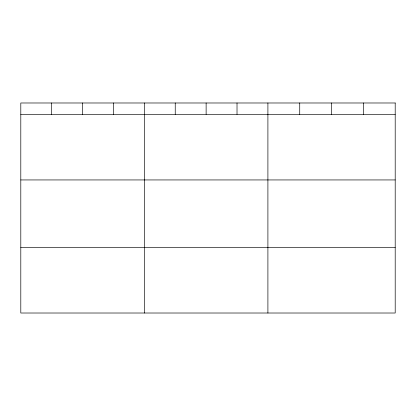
<?xml version="1.0" encoding="UTF-8"?>
<svg xmlns="http://www.w3.org/2000/svg" width="416" height="416" viewBox="0 0 416 416"><rect width="100%" height="100%" fill="white"/><g stroke="black" fill="none" stroke-linecap="round" stroke-linejoin="round"><path stroke-width="0.62" d="M20.8 114.395L395.2 114.395M20.8 179.941L395.2 179.941M20.8 247.468L395.2 247.468M363.376 102.986L363.376 114.395M331.552 102.986L331.552 114.395M299.728 102.986L299.728 114.395M267.904 102.986L267.904 313.014M237.016 102.986L237.016 114.395M206.128 102.986L206.128 114.395M175.24 102.986L175.24 114.395M144.352 102.986L144.352 313.014M113.464 102.986L113.464 114.395M82.576 102.986L82.576 114.395M51.688 102.986L51.688 114.395M395.2 102.986L20.8 102.986L20.8 313.014L395.2 313.014L395.2 102.986"/></g></svg>
